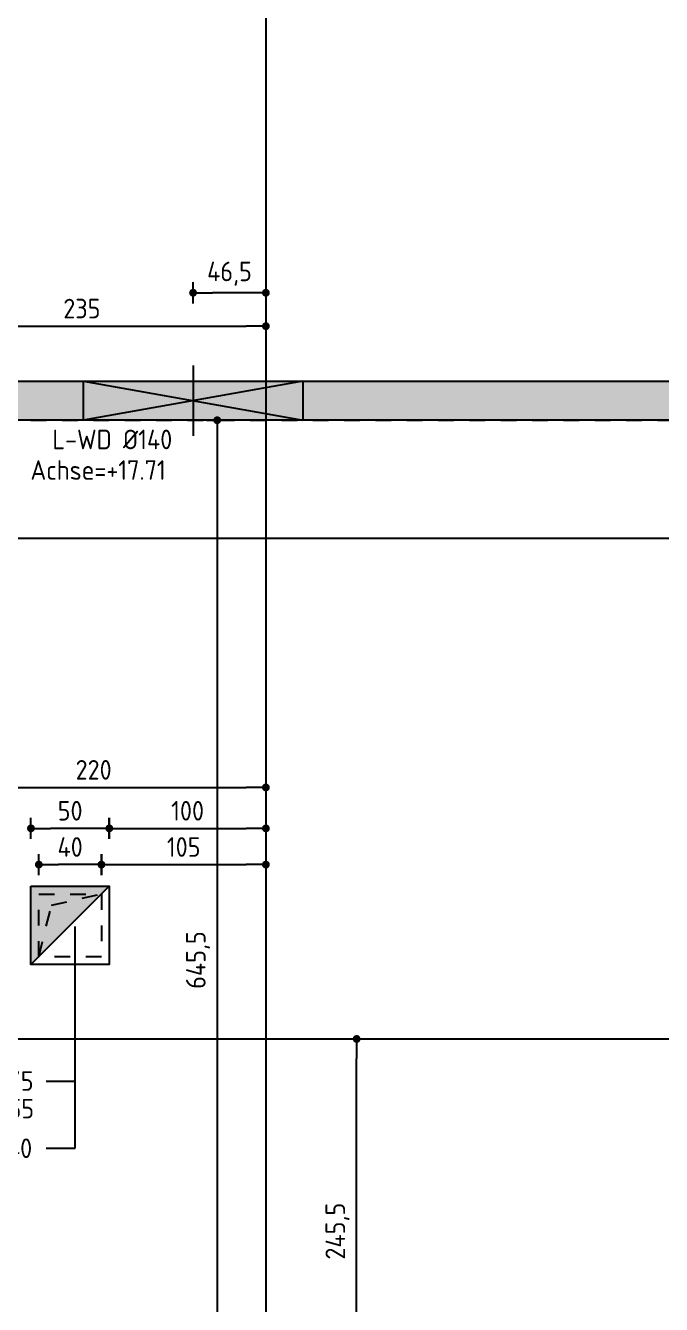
# Model space of a CAD drawing. Extents: x 22 to 185, y 12 to 71.
# Drawn here: x 32.06 to 36.13, y 50.27 to 58.44 of the extents above; entities that cross this region are included whole.
import ezdxf

# ---------------------------------------------------------------- set-up
doc = ezdxf.new("R2010")
doc.units = 0
doc.header["$LTSCALE"] = 0.5
doc.header["$MEASUREMENT"] = 0
doc.header["$PDSIZE"] = 0.15
for name, pattern in [('AUSGEZOGEN', [1000.01, 1000, 0.01]), ('HIDDEN2', [0.187, 0.125, -0.062]), ('PUNKT', [0.175, 0.05, -0.125])]:
    doc.linetypes.add(name, pattern=pattern)
doc.layers.get('0').update_dxf_attribs({"linetype": 'CONTINUOUS'})
doc.layers.get('Defpoints').update_dxf_attribs({"linetype": 'CONTINUOUS'})
for name, color, linetype in [('ACHSEN', 7, 'CONTINUOUS'), ('Attika DG', 7, 'CONTINUOUS'), ('BETON', 7, 'CONTINUOUS'), ('DD', 7, 'CONTINUOUS'), ('grau_dunkel', 7, 'CONTINUOUS'), ('grau_mittel', 7, 'CONTINUOUS'), ('HILFE', 7, 'CONTINUOUS'), ('MASSE', 7, 'CONTINUOUS'), ('TEXT', 7, 'CONTINUOUS'), ('WD', 7, 'CONTINUOUS')]:
    doc.layers.add(name, color=color, linetype=linetype)
doc.styles.add('TXT', font='isocp.shx')
doc.dimstyles.new('DOT_I', dxfattribs={"dimscale": 0.5, "dimtxt": 0.25, "dimasz": 0.25, "dimexe": 0.1, "dimexo": 0.3, "dimgap": 0.1, "dimtad": 1, "dimdec": 3, "dimzin": 3, "dimtxsty": 'TXT', "dimblk": 'DOT', "dimblk1": 'DOT', "dimblk2": 'DOT', "dimsah": 1, "dimcen": 0.1, "dimse1": 1, "dimse2": 1, "dimazin": 0, "dimtfac": 1, "dimtdec": 4, "dimtix": 1, "dimtmove": 2, "dimatfit": 3, "dimldrblk": 'DOT', "dimfxl": 0, "dimtvp": 1, "dimtolj": 1, "dimtzin": 0, "dimarcsym": 0})

# ---------------------------------------------------------------- blocks, each defined once
blk = doc.blocks.new('DG')
at = {"color": 0, "linetype": 'ByBlock', "lineweight": -2}
for points in [[(0.285, 15.57), (0.285, 8.075), (2.15, 8.075), (2.15, 7.825), (0.285, 7.825), (0.285, 0.25), (6.27, 0.25), (6.27, 0), (0.075, 0), (0.075, 10.25), (0.125, 10.25), (0.125, 16.36), (0.285, 16.36), (0.285, 15.77), (7.8, 15.77), (7.8, 13.4), (31.25, 13.4)], [(31.45, 13.15), (7.6, 13.15), (7.6, 15.57), (4.025, 15.57), (4.025, 7.825), (3.775, 7.825), (3.775, 15.57), (0.285, 15.57)]]:
    blk.add_lwpolyline(points, dxfattribs=at)
blk = doc.blocks.new('Aufkantung')
at = {"color": 0, "linetype": 'ByBlock', "lineweight": -2}
for points in [[(-0.1, 10.25), (-0.05, 10.25), (-0.05, 13.4), (35.175, 13.4), (35.175, 0), (-0.1, 0)], [(0.15, 13.15), (34.925, 13.15), (34.925, 0.25), (0.15, 0.25)]]:
    blk.add_lwpolyline(points, close=True, dxfattribs=at)
blk = doc.blocks.new('DOT')
at = {"layer": 'MASSE', "color": 7, "linetype": 'Continuous'}
for p, q in [((0, 0), (-1, 0)), ((0, 0.54), (0, -0.54))]:
    blk.add_line(p, q, dxfattribs=at)
at = {"layer": 'MASSE', "color": 7, "linetype": 'Continuous', "const_width": 0.2}
blk.add_lwpolyline([(-0.1, 0, 1), (0.1, 0, 1)], format="xyb", close=True, dxfattribs=at)
blk = doc.blocks.new('*D190')
at = {"layer": 'Defpoints', "color": 0, "linetype": 'AUSGEZOGEN', "transparency": 16777216}
for p in [(27.4744, 55.1648), (58.4744, 55.1648), (58.4744, 55.1648)]:
    blk.add_point(p, dxfattribs=at)
at = {"layer": 'MASSE', "color": 0, "linetype": 'AUSGEZOGEN', "lineweight": -2, "transparency": 16777216}
blk.add_line((27.5994, 55.1648), (58.3494, 55.1648), dxfattribs=at)
at = {"layer": 'MASSE', "color": 0, "linetype": 'AUSGEZOGEN', "lineweight": -2, "transparency": 16777216, "xscale": 0.125, "yscale": 0.125, "zscale": 0.125, "rotation": 180}
blk.add_blockref('DOT', (27.4744, 55.1648), dxfattribs=at)
at = {"layer": 'MASSE', "color": 0, "linetype": 'AUSGEZOGEN', "lineweight": -2, "transparency": 16777216, "xscale": 0.125, "yscale": 0.125, "zscale": 0.125}
blk.add_blockref('DOT', (58.4744, 55.1648), dxfattribs=at)
at = {"layer": 'MASSE', "color": 0, "linetype": 'AUSGEZOGEN', "transparency": 16777216, "insert": (42.9744, 55.2773), "char_height": 0.125, "attachment_point": 5, "style": 'TXT'}
blk.add_mtext('\\A1;3100', dxfattribs=at)
blk = doc.blocks.new('*D214')
at = {"layer": 'Defpoints', "color": 0, "linetype": 'AUSGEZOGEN', "transparency": 16777216}
for p in [(33.2885, 55.9185), (33.2885, 49.4635), (33.2885, 49.4635)]:
    blk.add_point(p, dxfattribs=at)
at = {"layer": 'MASSE', "color": 0, "linetype": 'AUSGEZOGEN', "lineweight": -2, "transparency": 16777216}
blk.add_line((33.2885, 55.7935), (33.2885, 49.5885), dxfattribs=at)
at = {"layer": 'MASSE', "color": 0, "linetype": 'AUSGEZOGEN', "lineweight": -2, "transparency": 16777216, "xscale": 0.125, "yscale": 0.125, "zscale": 0.125}
for p, rotation in [((33.2885, 55.9185), 90), ((33.2885, 49.4635), 270)]:
    blk.add_blockref('DOT', p, dxfattribs=dict(at, rotation=rotation))
at = {"layer": 'MASSE', "color": 0, "linetype": 'AUSGEZOGEN', "transparency": 16777216, "insert": (33.1666, 52.472), "char_height": 0.125, "attachment_point": 5, "rotation": 90, "style": 'TXT'}
blk.add_mtext('\\A1;645,5', dxfattribs=at)
blk = doc.blocks.new('*D222')
at = {"layer": 'Defpoints', "color": 0, "linetype": 'AUSGEZOGEN', "transparency": 16777216}
for p in [(34.179, 51.9685), (34.179, 51.9685), (34.179, 49.5135)]:
    blk.add_point(p, dxfattribs=at)
at = {"layer": 'MASSE', "color": 0, "linetype": 'AUSGEZOGEN', "lineweight": -2, "transparency": 16777216}
blk.add_line((34.179, 49.6385), (34.179, 51.8435), dxfattribs=at)
at = {"layer": 'MASSE', "color": 0, "linetype": 'AUSGEZOGEN', "lineweight": -2, "transparency": 16777216, "xscale": 0.125, "yscale": 0.125, "zscale": 0.125}
for p, rotation in [((34.179, 51.9685), 90), ((34.179, 49.5135), 270)]:
    blk.add_blockref('DOT', p, dxfattribs=dict(at, rotation=rotation))
at = {"layer": 'MASSE', "color": 0, "linetype": 'AUSGEZOGEN', "transparency": 16777216, "insert": (34.0571, 50.741), "char_height": 0.125, "attachment_point": 5, "rotation": 90, "style": 'TXT'}
blk.add_mtext('\\A1;245,5', dxfattribs=at)
blk = doc.blocks.new('*D257')
at = {"layer": 'Defpoints', "color": 0, "linetype": 'AUSGEZOGEN', "transparency": 16777216}
for p in [(31.2494, 56.5192), (33.5994, 56.5192), (33.5994, 56.5192)]:
    blk.add_point(p, dxfattribs=at)
at = {"layer": 'MASSE', "color": 0, "linetype": 'AUSGEZOGEN', "lineweight": -2, "transparency": 16777216}
blk.add_line((31.3744, 56.5192), (33.4744, 56.5192), dxfattribs=at)
at = {"layer": 'MASSE', "color": 0, "linetype": 'AUSGEZOGEN', "lineweight": -2, "transparency": 16777216, "xscale": 0.125, "yscale": 0.125, "zscale": 0.125, "rotation": 180}
blk.add_blockref('DOT', (31.2494, 56.5192), dxfattribs=at)
at = {"layer": 'MASSE', "color": 0, "linetype": 'AUSGEZOGEN', "lineweight": -2, "transparency": 16777216, "xscale": 0.125, "yscale": 0.125, "zscale": 0.125}
blk.add_blockref('DOT', (33.5994, 56.5192), dxfattribs=at)
at = {"layer": 'MASSE', "color": 0, "linetype": 'AUSGEZOGEN', "transparency": 16777216, "insert": (32.4244, 56.6317), "char_height": 0.125, "attachment_point": 5, "style": 'TXT'}
blk.add_mtext('\\A1;235', dxfattribs=at)
blk = doc.blocks.new('*D100')
at = {"layer": 'Defpoints', "color": 0, "linetype": 'AUSGEZOGEN', "transparency": 16777216}
for p in [(31.3994, 53.5741), (33.5994, 53.5741), (33.5994, 53.5741)]:
    blk.add_point(p, dxfattribs=at)
at = {"layer": 'MASSE', "color": 0, "linetype": 'AUSGEZOGEN', "lineweight": -2, "transparency": 16777216}
blk.add_line((31.5244, 53.5741), (33.4744, 53.5741), dxfattribs=at)
at = {"layer": 'MASSE', "color": 0, "linetype": 'AUSGEZOGEN', "lineweight": -2, "transparency": 16777216, "xscale": 0.125, "yscale": 0.125, "zscale": 0.125, "rotation": 180}
blk.add_blockref('DOT', (31.3994, 53.5741), dxfattribs=at)
at = {"layer": 'MASSE', "color": 0, "linetype": 'AUSGEZOGEN', "lineweight": -2, "transparency": 16777216, "xscale": 0.125, "yscale": 0.125, "zscale": 0.125}
blk.add_blockref('DOT', (33.5994, 53.5741), dxfattribs=at)
at = {"layer": 'MASSE', "color": 0, "linetype": 'AUSGEZOGEN', "transparency": 16777216, "insert": (32.4994, 53.6866), "char_height": 0.125, "attachment_point": 5, "style": 'TXT'}
blk.add_mtext('\\A1;220', dxfattribs=at)
blk = doc.blocks.new('*D103')
at = {"layer": 'Defpoints', "color": 0, "linetype": 'AUSGEZOGEN', "transparency": 16777216}
for p in [(32.0994, 53.3127), (32.0994, 53.3127), (32.5994, 53.3127)]:
    blk.add_point(p, dxfattribs=at)
at = {"layer": 'MASSE', "color": 0, "linetype": 'AUSGEZOGEN', "lineweight": -2, "transparency": 16777216}
blk.add_line((32.4744, 53.3127), (32.2244, 53.3127), dxfattribs=at)
at = {"layer": 'MASSE', "color": 0, "linetype": 'AUSGEZOGEN', "lineweight": -2, "transparency": 16777216, "xscale": 0.125, "yscale": 0.125, "zscale": 0.125, "rotation": 180}
blk.add_blockref('DOT', (32.0994, 53.3127), dxfattribs=at)
at = {"layer": 'MASSE', "color": 0, "linetype": 'AUSGEZOGEN', "lineweight": -2, "transparency": 16777216, "xscale": 0.125, "yscale": 0.125, "zscale": 0.125}
blk.add_blockref('DOT', (32.5994, 53.3127), dxfattribs=at)
at = {"layer": 'MASSE', "color": 0, "linetype": 'AUSGEZOGEN', "transparency": 16777216, "insert": (32.3494, 53.4252), "char_height": 0.125, "attachment_point": 5, "style": 'TXT'}
blk.add_mtext('\\A1;50', dxfattribs=at)
blk = doc.blocks.new('*D104')
at = {"layer": 'Defpoints', "color": 0, "linetype": 'AUSGEZOGEN', "transparency": 16777216}
for p in [(32.5994, 53.3127), (33.5994, 53.3127), (33.5994, 53.3127)]:
    blk.add_point(p, dxfattribs=at)
at = {"layer": 'MASSE', "color": 0, "linetype": 'AUSGEZOGEN', "lineweight": -2, "transparency": 16777216}
blk.add_line((32.7244, 53.3127), (33.4744, 53.3127), dxfattribs=at)
at = {"layer": 'MASSE', "color": 0, "linetype": 'AUSGEZOGEN', "lineweight": -2, "transparency": 16777216, "xscale": 0.125, "yscale": 0.125, "zscale": 0.125, "rotation": 180}
blk.add_blockref('DOT', (32.5994, 53.3127), dxfattribs=at)
at = {"layer": 'MASSE', "color": 0, "linetype": 'AUSGEZOGEN', "lineweight": -2, "transparency": 16777216, "xscale": 0.125, "yscale": 0.125, "zscale": 0.125}
blk.add_blockref('DOT', (33.5994, 53.3127), dxfattribs=at)
at = {"layer": 'MASSE', "color": 0, "linetype": 'AUSGEZOGEN', "transparency": 16777216, "insert": (33.0994, 53.4252), "char_height": 0.125, "attachment_point": 5, "style": 'TXT'}
blk.add_mtext('\\A1;100', dxfattribs=at)
blk = doc.blocks.new('*D107')
at = {"layer": 'Defpoints', "color": 0, "linetype": 'AUSGEZOGEN', "transparency": 16777216}
for p in [(32.1494, 53.0814), (32.1494, 53.0814), (32.5494, 53.0814)]:
    blk.add_point(p, dxfattribs=at)
at = {"layer": 'MASSE', "color": 0, "linetype": 'AUSGEZOGEN', "lineweight": -2, "transparency": 16777216}
blk.add_line((32.4244, 53.0814), (32.2744, 53.0814), dxfattribs=at)
at = {"layer": 'MASSE', "color": 0, "linetype": 'AUSGEZOGEN', "lineweight": -2, "transparency": 16777216, "xscale": 0.125, "yscale": 0.125, "zscale": 0.125, "rotation": 180}
blk.add_blockref('DOT', (32.1494, 53.0814), dxfattribs=at)
at = {"layer": 'MASSE', "color": 0, "linetype": 'AUSGEZOGEN', "lineweight": -2, "transparency": 16777216, "xscale": 0.125, "yscale": 0.125, "zscale": 0.125}
blk.add_blockref('DOT', (32.5494, 53.0814), dxfattribs=at)
at = {"layer": 'MASSE', "color": 0, "linetype": 'AUSGEZOGEN', "transparency": 16777216, "insert": (32.3494, 53.1939), "char_height": 0.125, "attachment_point": 5, "style": 'TXT'}
blk.add_mtext('\\A1;40', dxfattribs=at)
blk = doc.blocks.new('*D92')
at = {"layer": 'Defpoints', "color": 0, "linetype": 'AUSGEZOGEN', "transparency": 16777216}
for p in [(32.5494, 53.0814), (33.5994, 53.0814), (33.5994, 53.0814)]:
    blk.add_point(p, dxfattribs=at)
at = {"layer": 'MASSE', "color": 0, "linetype": 'AUSGEZOGEN', "lineweight": -2, "transparency": 16777216}
blk.add_line((32.6744, 53.0814), (33.4744, 53.0814), dxfattribs=at)
at = {"layer": 'MASSE', "color": 0, "linetype": 'AUSGEZOGEN', "lineweight": -2, "transparency": 16777216, "xscale": 0.125, "yscale": 0.125, "zscale": 0.125, "rotation": 180}
blk.add_blockref('DOT', (32.5494, 53.0814), dxfattribs=at)
at = {"layer": 'MASSE', "color": 0, "linetype": 'AUSGEZOGEN', "lineweight": -2, "transparency": 16777216, "xscale": 0.125, "yscale": 0.125, "zscale": 0.125}
blk.add_blockref('DOT', (33.5994, 53.0814), dxfattribs=at)
at = {"layer": 'MASSE', "color": 0, "linetype": 'AUSGEZOGEN', "transparency": 16777216, "insert": (33.0744, 53.1939), "char_height": 0.125, "attachment_point": 5, "style": 'TXT'}
blk.add_mtext('\\A1;105', dxfattribs=at)
blk = doc.blocks.new('*D128')
at = {"layer": 'Defpoints', "color": 0, "linetype": 'AUSGEZOGEN', "transparency": 16777216}
for p in [(33.1344, 56.7324), (33.1344, 56.7324), (33.5994, 56.7324)]:
    blk.add_point(p, dxfattribs=at)
at = {"layer": 'MASSE', "color": 0, "linetype": 'AUSGEZOGEN', "lineweight": -2, "transparency": 16777216}
blk.add_line((33.4744, 56.7324), (33.2594, 56.7324), dxfattribs=at)
at = {"layer": 'MASSE', "color": 0, "linetype": 'AUSGEZOGEN', "lineweight": -2, "transparency": 16777216, "xscale": 0.125, "yscale": 0.125, "zscale": 0.125, "rotation": 180}
blk.add_blockref('DOT', (33.1344, 56.7324), dxfattribs=at)
at = {"layer": 'MASSE', "color": 0, "linetype": 'AUSGEZOGEN', "lineweight": -2, "transparency": 16777216, "xscale": 0.125, "yscale": 0.125, "zscale": 0.125}
blk.add_blockref('DOT', (33.5994, 56.7324), dxfattribs=at)
at = {"layer": 'MASSE', "color": 0, "linetype": 'AUSGEZOGEN', "transparency": 16777216, "insert": (33.3669, 56.8542), "char_height": 0.125, "attachment_point": 5, "style": 'TXT'}
blk.add_mtext('\\A1;46,5', dxfattribs=at)

msp = doc.modelspace()

# ---------------------------------------------------------------- hatches: boundary and pattern name
at = {"layer": 'Attika DG', "linetype": 'AUSGEZOGEN'}
h = msp.add_hatch(dxfattribs=at)
h.set_pattern_fill('DOTS', color=102, scale=0.8, double=1)
h.set_pattern_definition([(0, (-55.08557, 30.19388), (0.025, 0.05), [0, -0.05])])
h.paths.add_polyline_path([(58.7244, 56.1685), (23.4994, 56.1685), (23.4994, 53.0185), (23.4494, 53.0185), (23.4494, 42.7685), (58.7244, 42.7685)])
h.paths.add_polyline_path([(23.6994, 55.9185), (58.4744, 55.9185), (58.4744, 43.0185), (23.6994, 43.0185)], flags=16)
at = {"layer": 'grau_dunkel'}
msp.add_hatch(color=21, dxfattribs=at).paths.add_polyline_path([(32.5994, 52.9435), (32.0994, 52.9435), (32.0994, 52.4435)])
at = {"layer": 'grau_mittel'}
h = msp.add_hatch(color=61, dxfattribs=at)
h.paths.add_polyline_path([(32.4794, 43.0185), (32.4794, 42.7685), (56.3744, 42.7685), (56.3744, 43.0185)])
h.paths.add_polyline_path([(53.2744, 45.8435), (53.2744, 47.8185), (55.9744, 47.8185), (55.9744, 47.3535), (56.2244, 47.3535), (56.2244, 48.0685), (53.0244, 48.0685), (53.0244, 45.5935), (56.2244, 45.5935), (56.2244, 46.3035), (55.9744, 46.3035), (55.9744, 45.8435)])
h.paths.add_polyline_path([(50.1244, 49.4635), (50.1244, 49.1635), (50.4244, 49.1635), (50.4244, 49.4635)])
h.paths.add_polyline_path([(45.8244, 49.4635), (45.5244, 49.4635), (45.5244, 49.1635), (45.8244, 49.1635)])
h.paths.add_polyline_path([(42.0744, 49.4635), (41.7744, 49.4635), (41.7744, 49.1635), (42.0744, 49.1635)])
h.paths.add_polyline_path([(33.8344, 49.1635), (33.8344, 49.4635), (33.5344, 49.4635), (33.5344, 49.1635)])
h.paths.add_polyline_path([(58.4744, 56.1685), (58.4744, 43.0185), (58.3244, 43.0185), (58.3244, 42.7685), (58.7244, 42.7685), (58.7244, 56.1685)])
h.paths.add_polyline_path([(31.0494, 56.1685), (31.0494, 55.9185), (54.8994, 55.9185), (54.8994, 56.1685)])
h.paths.add_polyline_path([(23.7344, 55.9185), (23.7344, 56.1685), (23.5744, 56.1685), (23.5744, 53.0185), (23.5244, 53.0185), (23.5244, 42.7685), (29.7194, 42.7685), (29.7194, 43.0185), (23.7344, 43.0185)])
h.paths.add_polyline_path([(27.2244, 56.1685), (27.2244, 50.5935), (27.4744, 50.5935), (27.4744, 56.1685)], flags=17)
at = {"layer": 'WD', "linetype": 'AUSGEZOGEN', "transparency": 33554687}
h = msp.add_hatch(color=253, dxfattribs=at)
h.paths.add_polyline_path([(32.4344, 56.1685), (32.4344, 55.9185), (33.1344, 56.0435)])
h.paths.add_polyline_path([(33.8344, 55.9185), (33.8344, 56.1685), (33.6004, 56.1267), (33.6004, 55.9602)])
h.paths.add_polyline_path([(33.6004, 55.9602), (33.6004, 56.1267), (33.1344, 56.0435)])

# ---------------------------------------------------------------- linework, layer by layer
at = {"layer": 'ACHSEN', "color": 140, "linetype": 'AUSGEZOGEN'}
for p, q in [((33.5994, 62.4935), (33.5994, 36.7935)), ((33.1344, 56.2685), (33.1344, 55.8185)), ((21.7994, 51.9685), (64.8994, 51.9685))]:
    msp.add_line(p, q, dxfattribs=at)
at = {"layer": 'DD', "color": 7, "linetype": 'AUSGEZOGEN'}
msp.add_line((32.0994, 52.4435), (32.5994, 52.9435), dxfattribs=at)
at = {"layer": 'DD', "color": 7, "linetype": 'HIDDEN2'}
for p, q in [((32.231, 52.8232), (32.5494, 52.8935)), ((32.1494, 52.4935), (32.231, 52.8232))]:
    msp.add_line(p, q, dxfattribs=at)
at = {"layer": 'DD', "color": 7, "linetype": 'AUSGEZOGEN'}
msp.add_lwpolyline([(32.0994, 52.9435), (32.5994, 52.9435), (32.5994, 52.4435), (32.0994, 52.4435)], close=True, dxfattribs=at)
at = {"layer": 'DD', "color": 7, "linetype": 'HIDDEN2'}
msp.add_lwpolyline([(32.1494, 52.8935), (32.5494, 52.8935), (32.5494, 52.4935), (32.1494, 52.4935)], close=True, dxfattribs=at)
at = {"layer": 'HILFE', "color": 102, "linetype": 'AUSGEZOGEN'}
for p, q in [((32.3821, 51.2699), (32.3821, 52.6856)), ((32.1956, 51.699), (32.3821, 51.699)), ((32.1956, 51.2699), (32.3821, 51.2699))]:
    msp.add_line(p, q, dxfattribs=at)
at = {"layer": 'WD', "color": 7, "linetype": 'AUSGEZOGEN'}
for p, q in [((32.4344, 56.1685), (33.8344, 55.9185)), ((33.8344, 56.1685), (32.4344, 55.9185))]:
    msp.add_line(p, q, dxfattribs=at)
msp.add_lwpolyline([(32.4344, 56.1685), (33.8344, 56.1685), (33.8344, 55.9185), (32.4344, 55.9185)], close=True, dxfattribs=at)

# ---------------------------------------------------------------- block references
at = {"layer": 'Attika DG', "color": 102, "linetype": 'PUNKT'}
msp.add_blockref('Aufkantung', (23.5494, 42.7685), dxfattribs=at)
at = {"layer": 'BETON', "color": 6, "linetype": 'AUSGEZOGEN'}
msp.add_blockref('DG', (23.4494, 42.7685), dxfattribs=at)

# ---------------------------------------------------------------- texts
at = {"layer": 'TEXT', "color": 7, "linetype": 'AUSGEZOGEN', "style": 'TXT'}
for s, p in [('L-WD %%C140', (32.236, 55.7335)), ('Achse=+17.71', (32.096, 55.5382)), ('S-DA 50/50/5', (31.1208, 51.6371)), ('UK=+19.55', (31.4418, 51.4607)), ('S-DBZ 40/40', (31.1856, 51.2078))]:
    msp.add_text(s, height=0.125, dxfattribs=at).set_placement(p)

# ---------------------------------------------------------------- dimensions: what is measured, and where the dimension line sits
at = {"layer": 'MASSE', "color": 7, "linetype": 'AUSGEZOGEN'}
for base, p1, p2, override, picture, middle in [((33.1344, 56.7324), (33.5994, 56.7324), (33.1344, 56.7324), {"dimdec": 1, "dimlfac": 100}, '*D128', (33.3669, 56.8542)), ((33.5994, 56.5192), (31.2494, 56.5192), (33.5994, 56.5192), {"dimdec": 0, "dimlfac": 100}, '*D257', (32.4244, 56.6317)), ((58.4744, 55.1648), (27.4744, 55.1648), (58.4744, 55.1648), {"dimdec": 0, "dimlfac": 100}, '*D190', (42.9744, 55.2773)), ((33.5994, 53.5741), (31.3994, 53.5741), (33.5994, 53.5741), {"dimdec": 0, "dimlfac": 100}, '*D100', (32.4994, 53.6866)), ((32.0994, 53.3127), (32.5994, 53.3127), (32.0994, 53.3127), {"dimdec": 0, "dimlfac": 100}, '*D103', (32.3494, 53.4252)), ((33.5994, 53.3127), (32.5994, 53.3127), (33.5994, 53.3127), {"dimdec": 0, "dimlfac": 100}, '*D104', (33.0994, 53.4252)), ((32.1494, 53.0814), (32.5494, 53.0814), (32.1494, 53.0814), {"dimdec": 0, "dimlfac": 100}, '*D107', (32.3494, 53.1939)), ((33.5994, 53.0814), (32.5494, 53.0814), (33.5994, 53.0814), {"dimdec": 0, "dimlfac": 100}, '*D92', (33.0744, 53.1939))]:
    dim = msp.add_linear_dim(base=base, p1=p1, p2=p2, dimstyle='DOT_I', override=override, dxfattribs=at)
    dim.commit()
    dim.dimension.update_dxf_attribs({"geometry": picture, "text_midpoint": middle})
dim = msp.add_linear_dim(base=(33.2885, 49.4635), p1=(33.2885, 55.9185), p2=(33.2885, 49.4635), angle=90, dimstyle='DOT_I', override={"dimdec": 1, "dimlfac": 100}, dxfattribs=at)
dim.commit()
dim.dimension.update_dxf_attribs({"geometry": '*D214', "text_midpoint": (33.1666, 52.472), "dimtype": 160})
dim = msp.add_linear_dim(base=(34.179, 51.9685), p1=(34.179, 49.5135), p2=(34.179, 51.9685), angle=90, dimstyle='DOT_I', override={"dimdec": 1, "dimlfac": 100}, dxfattribs=at)
dim.commit()
dim.dimension.update_dxf_attribs({"geometry": '*D222', "text_midpoint": (34.0571, 50.741)})

doc.saveas('drawing.dxf')
